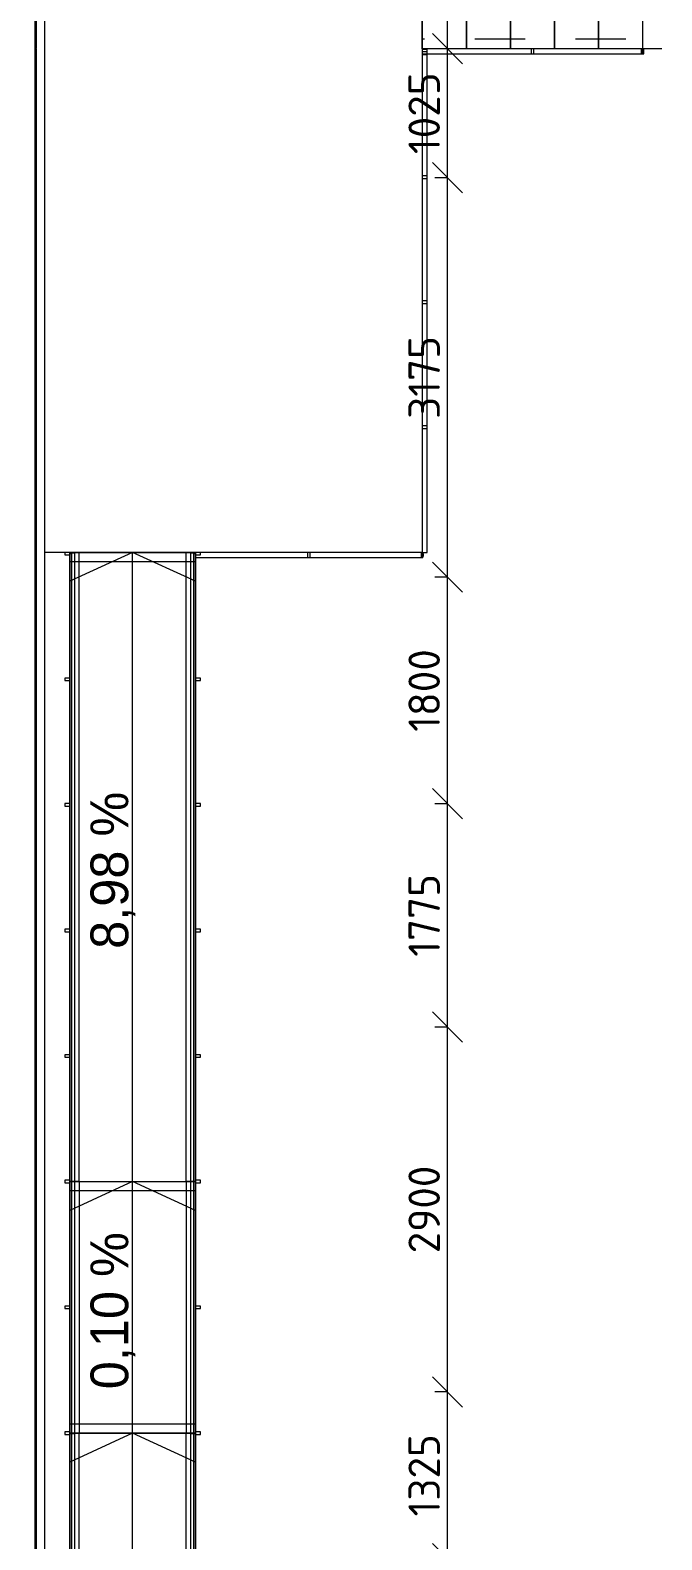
# Model space of a CAD drawing. Header units: millimetres. Extents: x 0 to 2118900, y -20000 to 84100.
# Drawn here: x 506185 to 511203, y 30150 to 42148 of the extents above; entities that cross this region are included whole.
import ezdxf
from ezdxf.enums import TextEntityAlignment as Align

# ---------------------------------------------------------------- set-up
doc = ezdxf.new("R2010")
doc.units = ezdxf.units.MM
doc.linetypes.add('strich_line', pattern=[800, 400, -400])
doc.layers.add('АР_подоснова', color=8, linetype='Continuous', lineweight=13)
doc.layers.add('ПТ_размеры', color=7, linetype='Continuous', lineweight=13)
doc.styles.add('АР_текст_2', font='ARIALN.TTF')
doc.styles.add('ПТ', font='isocpeur.ttf')
doc.dimstyles.new('ПТ100', dxfattribs={"dimscale": 100, "dimtxt": 2.5, "dimasz": 1.2, "dimexe": 1, "dimexo": 0, "dimgap": 0.6, "dimtad": 1, "dimdec": 0, "dimtxsty": 'ПТ', "dimtsz": 1.2, "dimcen": 2.5, "dimclrd": 7, "dimclre": 7, "dimclrt": 7, "dimazin": 3, "dimtfac": 1, "dimtmove": 0, "dimatfit": 3, "dimlwd": 13, "dimlwe": 13, "dimarcsym": 0})

# ---------------------------------------------------------------- blocks, each defined once
blk = doc.blocks.new('Перекрытие_1100', base_point=(-300, -300))
at = {"color": 0, "linetype": 'Continuous', "lineweight": -2, "flags": 128}
blk.add_lwpolyline([(-300, -300), (98301, -300), (98301, 40301), (-300, 40301)], close=True, dxfattribs=at)
blk = doc.blocks.new('Стена_295', base_point=(98225, 6002))
at = {"color": 0, "linetype": 'Continuous', "lineweight": -2, "flags": 128}
for points in [[(98235, 11998), (98225, 11998)], [(98225, 11998), (98225, 6002)], [(98235, 6002), (98235, 11998)], [(98225, 6002), (98235, 6002)]]:
    blk.add_lwpolyline(points, dxfattribs=at)
blk = doc.blocks.new('Стена_296', base_point=(98225, 6002))
at = {"color": 0, "linetype": 'Continuous', "lineweight": -2, "flags": 128}
for points in [[(98235, 11998), (98225, 11998)], [(98225, 11998), (98225, 6002)], [(98235, 6002), (98235, 11998)], [(98225, 6002), (98235, 6002)]]:
    blk.add_lwpolyline(points, dxfattribs=at)
blk = doc.blocks.new('Стена_297', base_point=(98225, 17998))
at = {"color": 0, "linetype": 'Continuous', "lineweight": -2, "flags": 128}
for points in [[(98225, 17998), (98225, 12002)], [(98235, 17998), (98225, 17998)], [(98235, 12002), (98235, 17998)], [(98225, 12002), (98235, 12002)]]:
    blk.add_lwpolyline(points, dxfattribs=at)
blk = doc.blocks.new('Стена_298', base_point=(98225, 17998))
at = {"color": 0, "linetype": 'Continuous', "lineweight": -2, "flags": 128}
for points in [[(98225, 17998), (98225, 12002)], [(98235, 17998), (98225, 17998)], [(98235, 12002), (98235, 17998)], [(98225, 12002), (98235, 12002)]]:
    blk.add_lwpolyline(points, dxfattribs=at)
blk = doc.blocks.new('Стена_305', base_point=(98225, 18002))
at = {"color": 0, "linetype": 'Continuous', "lineweight": -2, "flags": 128}
for points in [[(98235, 18850), (98225, 18850)], [(98225, 18850), (98225, 18002)], [(98235, 18002), (98235, 18850)], [(98225, 18002), (98235, 18002)]]:
    blk.add_lwpolyline(points, dxfattribs=at)
blk = doc.blocks.new('Стена_306', base_point=(98225, 18002))
at = {"color": 0, "linetype": 'Continuous', "lineweight": -2, "flags": 128}
for points in [[(98235, 18850), (98225, 18850)], [(98225, 18850), (98225, 18002)], [(98235, 18002), (98235, 18850)], [(98225, 18002), (98235, 18002)]]:
    blk.add_lwpolyline(points, dxfattribs=at)
blk = doc.blocks.new('Ограждение_9')
at = {"color": 0, "linetype": 'Continuous', "lineweight": -2, "flags": 128}
for points in [[(101300, 13957), (101300, 13997), (99499, 13997), (99499, 13957)], [(101300, 13957), (101300, 13997), (99499, 13997), (99499, 13957)], [(101300, 13957), (101300, 13997), (99499, 13997), (99499, 13957)], [(101300, 13957), (101300, 13997), (99499, 13997), (99499, 13957)], [(101300, 13957), (101300, 13997), (99499, 13997), (99499, 13957)], [(100409, 13957), (100409, 13997), (100389, 13997), (100389, 13957)], [(101300, 13997), (101298, 13997), (101296, 13996), (101295, 13994), (101293, 13992), (101292, 13990), (101291, 13987), (101290, 13984), (101290, 13980), (101290, 13977), (101290, 13973), (101290, 13970), (101291, 13967), (101292, 13964), (101293, 13962), (101295, 13960), (101296, 13958), (101298, 13957), (101300, 13957), (101301, 13957), (101303, 13958), (101305, 13960), (101306, 13962), (101307, 13964), (101308, 13967), (101309, 13970), (101309, 13973), (101310, 13977), (101309, 13980), (101309, 13984), (101308, 13987), (101307, 13990), (101306, 13992), (101305, 13994), (101303, 13996), (101301, 13997)]]:
    blk.add_lwpolyline(points, close=True, dxfattribs=at)
blk = doc.blocks.new('Перекрытие_1050', base_point=(101300, 25998))
at = {"color": 0, "linetype": 'Continuous', "lineweight": -2, "flags": 128}
blk.add_lwpolyline([(101300, 25998), (101300, 13997), (98301, 13997), (98301, 25998)], close=True, dxfattribs=at)
blk = doc.blocks.new('Лестница_7')
at = {"color": 0, "linetype": 'Continuous', "lineweight": -2}
for p, q in [((101300, 18000), (101300, 22000)), ((101300, 22000), (101650, 22000)), ((101650, 18000), (101650, 22000)), ((101650, 22000), (102000, 22000)), ((101650, 22000), (101650, 18000)), ((102000, 18000), (102000, 22000)), ((102000, 22000), (102350, 22000)), ((102000, 22000), (102000, 18000)), ((102350, 18000), (102350, 22000)), ((102350, 22000), (102700, 22000)), ((102350, 22000), (102350, 18000)), ((102700, 18000), (102700, 22000)), ((102700, 22000), (103050, 22000)), ((102700, 22000), (102700, 18000)), ((103050, 22000), (103050, 18000)), ((101550, 20250), (101300, 20000)), ((101650, 20000), (101300, 20000)), ((101300, 20000), (101550, 19750)), ((102700, 20000), (101650, 20000)), ((103050, 20000), (102700, 20000)), ((101650, 18000), (101300, 18000)), ((102000, 18000), (101650, 18000)), ((102350, 18000), (102000, 18000)), ((102700, 18000), (102350, 18000)), ((103050, 18000), (102700, 18000))]:
    blk.add_line(p, q, dxfattribs=at)
at = {"color": 0, "linetype": 'strich_line', "lineweight": -2, "flags": 128}
for points in [[(103203, 21920), (103050, 21920), (101300, 21920), (101300, 22000), (103050, 22000), (103203, 22000)], [(103203, 18000), (103050, 18000), (101300, 18000), (101300, 18080), (103050, 18080), (103203, 18080)]]:
    blk.add_lwpolyline(points, close=True, dxfattribs=at)
at = {"color": 0, "linetype": 'Continuous', "lineweight": -2}
for start, end in [(90, 270), (270, 90)]:
    blk.add_arc((103050, 20000), 75, start, end, dxfattribs=at)
blk = doc.blocks.new('Стена_414', base_point=(98125, 40125))
at = {"color": 0, "linetype": 'Continuous', "lineweight": -2, "flags": 128}
blk.add_lwpolyline([(98225, -125), (98225, 18850)], dxfattribs=at)
blk = doc.blocks.new('Ограждение_11')
at = {"color": 0, "linetype": 'Continuous', "lineweight": -2}
for p, q in [((99499, 13992), (99459, 13992)), ((99459, 13992), (99459, 8992)), ((99499, 13992), (99459, 13992)), ((99459, 13992), (99459, 8992)), ((99499, 8992), (99499, 13992)), ((99499, 8992), (99499, 13992)), ((99459, 8992), (99459, 6992)), ((99459, 8992), (99459, 6992)), ((99499, 6992), (99499, 8992)), ((99499, 6992), (99499, 8992)), ((99499, 6992), (99459, 6992)), ((99459, 6992), (99459, 1997)), ((99459, 6992), (99459, 1997)), ((99499, 1997), (99499, 6992)), ((99499, 1997), (99499, 6992))]:
    blk.add_line(p, q, dxfattribs=at)
blk = doc.blocks.new('Ограждение_13')
at = {"color": 0, "linetype": 'Continuous', "lineweight": -2}
for p, q in [((99500, 13987), (99482, 13987)), ((99482, 13987), (99482, 8997)), ((99500, 8997), (99500, 13987)), ((99482, 8997), (99482, 6997)), ((99500, 6997), (99500, 8997)), ((99482, 6997), (99482, 1997)), ((99500, 1997), (99500, 6997))]:
    blk.add_line(p, q, dxfattribs=at)
at = {"color": 0, "linetype": 'Continuous', "lineweight": -2, "flags": 128}
for points in [[(99499, 13977), (99539, 13977), (99539, 13997), (99499, 13997)], [(99499, 12979), (99539, 12979), (99539, 12999), (99499, 12999)], [(99499, 11981), (99539, 11981), (99539, 12001), (99499, 12001)], [(99499, 10983), (99539, 10983), (99539, 11003), (99499, 11003)], [(99499, 9985), (99539, 9985), (99539, 10005), (99499, 10005)], [(99499, 8987), (99539, 8987), (99539, 9007), (99499, 9007)], [(99499, 7987), (99539, 7987), (99539, 8007), (99499, 8007)], [(99499, 6987), (99539, 6987), (99539, 7007), (99499, 7007)]]:
    blk.add_lwpolyline(points, close=True, dxfattribs=at)
blk = doc.blocks.new('Ограждение_34')
at = {"color": 0, "linetype": 'Continuous', "lineweight": -2, "flags": 128}
for points in [[(101340, 17995), (101300, 17995), (101300, 17955), (101340, 17955)], [(101340, 17975), (101300, 17975), (101300, 13997), (101340, 13997)], [(101340, 17975), (101300, 17975), (101300, 13997), (101340, 13997)], [(101340, 17975), (101300, 17975), (101300, 13997), (101340, 13997)], [(101340, 17975), (101300, 17975), (101300, 13997), (101340, 13997)], [(101340, 17975), (101300, 17975), (101300, 13997), (101340, 13997)], [(101340, 16990), (101300, 16990), (101300, 16970), (101340, 16970)], [(101340, 15996), (101300, 15996), (101300, 15976), (101340, 15976)], [(101340, 15002), (101300, 15002), (101300, 14982), (101340, 14982)]]:
    blk.add_lwpolyline(points, close=True, dxfattribs=at)
blk = doc.blocks.new('Ограждение_35')
at = {"color": 0, "linetype": 'Continuous', "lineweight": -2, "flags": 128}
for points in [[(103050, 17960), (103050, 18000), (101300, 18000), (101300, 17960)], [(103050, 17960), (103050, 18000), (101300, 18000), (101300, 17960)], [(103050, 17960), (103050, 18000), (101300, 18000), (101300, 17960)], [(103050, 17960), (103050, 18000), (101300, 18000), (101300, 17960)], [(103050, 17960), (103050, 18000), (101300, 18000), (101300, 17960)], [(102185, 17960), (102185, 18000), (102165, 18000), (102165, 17960)], [(103040, 17960), (103060, 17960), (103060, 18000), (103040, 18000)]]:
    blk.add_lwpolyline(points, close=True, dxfattribs=at)
blk = doc.blocks.new('Ограждение_44')
at = {"color": 0, "linetype": 'Continuous', "lineweight": -2}
for p, q in [((98539, 13992), (98499, 13992)), ((98499, 13992), (98499, 8992)), ((98539, 13992), (98499, 13992)), ((98499, 13992), (98499, 8992)), ((98539, 8992), (98539, 13992)), ((98539, 8992), (98539, 13992)), ((98499, 8992), (98499, 6992)), ((98499, 8992), (98499, 6992)), ((98539, 6992), (98539, 8992)), ((98539, 6992), (98539, 8992)), ((98539, 6992), (98499, 6992)), ((98499, 6992), (98499, 1997)), ((98499, 6992), (98499, 1997)), ((98539, 1997), (98539, 6992)), ((98539, 1997), (98539, 6992))]:
    blk.add_line(p, q, dxfattribs=at)
blk = doc.blocks.new('Ограждение_45')
at = {"color": 0, "linetype": 'Continuous', "lineweight": -2}
for p, q in [((98517, 13987), (98499, 13987)), ((98499, 13987), (98499, 8997)), ((98517, 8997), (98517, 13987)), ((98499, 8997), (98499, 6997)), ((98517, 6997), (98517, 8997)), ((98499, 6997), (98499, 1997)), ((98517, 1997), (98517, 6997))]:
    blk.add_line(p, q, dxfattribs=at)
at = {"color": 0, "linetype": 'Continuous', "lineweight": -2, "flags": 128}
for points in [[(98459, 13977), (98499, 13977), (98499, 13997), (98459, 13997)], [(98459, 12979), (98499, 12979), (98499, 12999), (98459, 12999)], [(98459, 11981), (98499, 11981), (98499, 12001), (98459, 12001)], [(98459, 10983), (98499, 10983), (98499, 11003), (98459, 11003)], [(98459, 9985), (98499, 9985), (98499, 10005), (98459, 10005)], [(98459, 8987), (98499, 8987), (98499, 9007), (98459, 9007)], [(98459, 7987), (98499, 7987), (98499, 8007), (98459, 8007)], [(98459, 6987), (98499, 6987), (98499, 7007), (98459, 7007)]]:
    blk.add_lwpolyline(points, close=True, dxfattribs=at)
blk = doc.blocks.new('Пандус Прямой 27_4')
at = {"color": 0, "linetype": 'Continuous', "lineweight": -2}
for p, q in [((0, 500), (12000, 500)), ((5000, 0), (4771, 500)), ((5000, 500), (5000, -500)), ((7000, 0), (6771, 500)), ((7000, 500), (7000, -500)), ((12000, 0), (11771, 500)), ((12000, -500), (12000, 500)), ((0, 0), (12000, 0)), ((4771, -500), (5000, 0)), ((6771, -500), (7000, 0)), ((11771, -500), (12000, 0)), ((0, -500), (12000, -500))]:
    blk.add_line(p, q, dxfattribs=at)
at = {"color": 0, "linetype": 'Continuous', "lineweight": -2, "style": 'АР_текст_2'}
for tag, p in [('transitionPercentageLower_0', (2500, 159)), ('ac_bottomlevel', (6000, 159)), ('transitionPercentageLower_1', (9500, 159))]:
    blk.add_attdef(tag, text='', height=300, dxfattribs=at).set_placement(p, align=Align.MIDDLE_CENTER)
blk = doc.blocks.new('Балка - Швеллер ПП 27_60')
at = {"color": 0, "linetype": 'Continuous', "lineweight": -2}
for p, q in [((-16, 38), (4982, 38)), ((-16, 38), (-16, -38)), ((4982, 0), (4982, 38)), ((4982, -38), (4982, 0)), ((-16, -38), (4982, -38))]:
    blk.add_line(p, q, dxfattribs=at)
blk = doc.blocks.new('Балка - Швеллер ПП 27_40')
at = {"color": 0, "linetype": 'Continuous', "lineweight": -2}
for p, q in [((0, 37.5), (0, -37.5)), ((1000, 37.5), (0, 37.5)), ((2000, 37.5), (1000, 37.5)), ((2000, 0), (2000, 37.5)), ((2000, -37.5), (2000, 0)), ((0, -37.5), (1000, -37.5)), ((1000, -37.5), (2000, -37.5))]:
    blk.add_line(p, q, dxfattribs=at)
blk = doc.blocks.new('Балка - Швеллер ПП 27_70')
at = {"color": 0, "linetype": 'Continuous', "lineweight": -2}
for p, q in [((-8, 38), (4992, 38)), ((-8, 38), (-8, -37)), ((4992, 0), (4992, 38)), ((4992, -37), (4992, 0)), ((-8, -37), (4992, -37))]:
    blk.add_line(p, q, dxfattribs=at)
blk = doc.blocks.new('Балка - Швеллер ПП 27_80')
at = {"color": 0, "linetype": 'Continuous', "lineweight": -2}
for p, q in [((0, 37.5), (0, -37.5)), ((500, 37.5), (0, 37.5)), ((1000, 37.5), (500, 37.5)), ((1000, 0), (1000, 37.5)), ((1000, -37.5), (1000, 0)), ((0, -37.5), (500, -37.5)), ((500, -37.5), (1000, -37.5))]:
    blk.add_line(p, q, dxfattribs=at)
blk = doc.blocks.new('AR_F1')
at = {"layer": 'АР_подоснова', "linetype": 'Continuous'}
for name, p in [('Перекрытие_1100', (-300, -300)), ('Перекрытие_1050', (101300, 25998)), ('Лестница_7', (0, 0)), ('Ограждение_35', (0, 0)), ('Ограждение_34', (0, 0)), ('Ограждение_45', (0, 0)), ('Ограждение_44', (0, 0)), ('Ограждение_11', (0, 0)), ('Ограждение_13', (0, 0)), ('Ограждение_9', (0, 0))]:
    blk.add_blockref(name, p, dxfattribs=at)
at = {"layer": 'АР_подоснова'}
for name, p in [('Стена_414', (98125, 40125)), ('Стена_305', (98225, 18002)), ('Стена_306', (98225, 18002)), ('Стена_297', (98225, 17998)), ('Стена_298', (98225, 17998)), ('Стена_295', (98225, 6002)), ('Стена_296', (98225, 6002))]:
    blk.add_blockref(name, p, dxfattribs=at)
at = {"layer": 'АР_подоснова', "linetype": 'Continuous'}
ref = blk.add_blockref('Пандус Прямой 27_4', (98999, 1997), dxfattribs=dict(at, zscale=1000, rotation=90))
ref.add_attrib('ac_bottomlevel', '0,10 %', dxfattribs={"layer": '0', "color": 0, "linetype": 'Continuous', "lineweight": 25, "height": 300, "rotation": 90}).set_placement((98814, 7971), align=Align.MIDDLE_CENTER)
ref.add_attrib('transitionPercentageLower_1', '8,98 %', dxfattribs={"layer": '0', "color": 0, "linetype": 'Continuous', "lineweight": 25, "height": 300, "rotation": 90}).set_placement((98814, 11471), align=Align.MIDDLE_CENTER)
at = {"layer": 'АР_подоснова', "linetype": 'Continuous', "xscale": -1, "zscale": 1000}
for name, p, rotation in [('Балка - Швеллер ПП 27_70', (98537, 9005), 270), ('Балка - Швеллер ПП 27_80', (98499, 13960), 180), ('Балка - Швеллер ПП 27_40', (98537, 6997), 270), ('Балка - Швеллер ПП 27_80', (98499, 8960), 180), ('Балка - Швеллер ПП 27_80', (98499, 7034), 180), ('Балка - Швеллер ПП 27_60', (98537, 2015), 270)]:
    blk.add_blockref(name, p, dxfattribs=dict(at, rotation=rotation))
at = {"layer": 'АР_подоснова', "linetype": 'Continuous', "zscale": 1000, "rotation": 90}
for name, p in [('Балка - Швеллер ПП 27_70', (99462, 9005)), ('Балка - Швеллер ПП 27_40', (99462, 6997)), ('Балка - Швеллер ПП 27_60', (99462, 2015))]:
    blk.add_blockref(name, p, dxfattribs=at)

msp = doc.modelspace()

# ---------------------------------------------------------------- block references
at = {"layer": 'АР_подоснова'}
msp.add_blockref('AR_F1', (408000, 24000), dxfattribs=at)

# ---------------------------------------------------------------- dimensions: what is measured, and where the dimension line sits
at = {"layer": 'ПТ_размеры'}
for base, p1, p2 in [((509500, 42000), (509500, 42000), (509500, 46000)), ((509500, 40975), (509500, 40975), (509500, 42000)), ((509500, 37800), (509500, 37800), (509500, 40975)), ((509500, 36000), (509500, 36000), (509500, 37800)), ((509500, 34225), (509500, 34225), (509500, 36000)), ((509500, 31325), (509500, 31325), (509500, 34225)), ((509500, 30000), (509500, 30000), (509500, 31325))]:
    msp.add_linear_dim(base=base, p1=p1, p2=p2, angle=90, dimstyle='ПТ100', dxfattribs=at).render()

doc.saveas('drawing.dxf')
